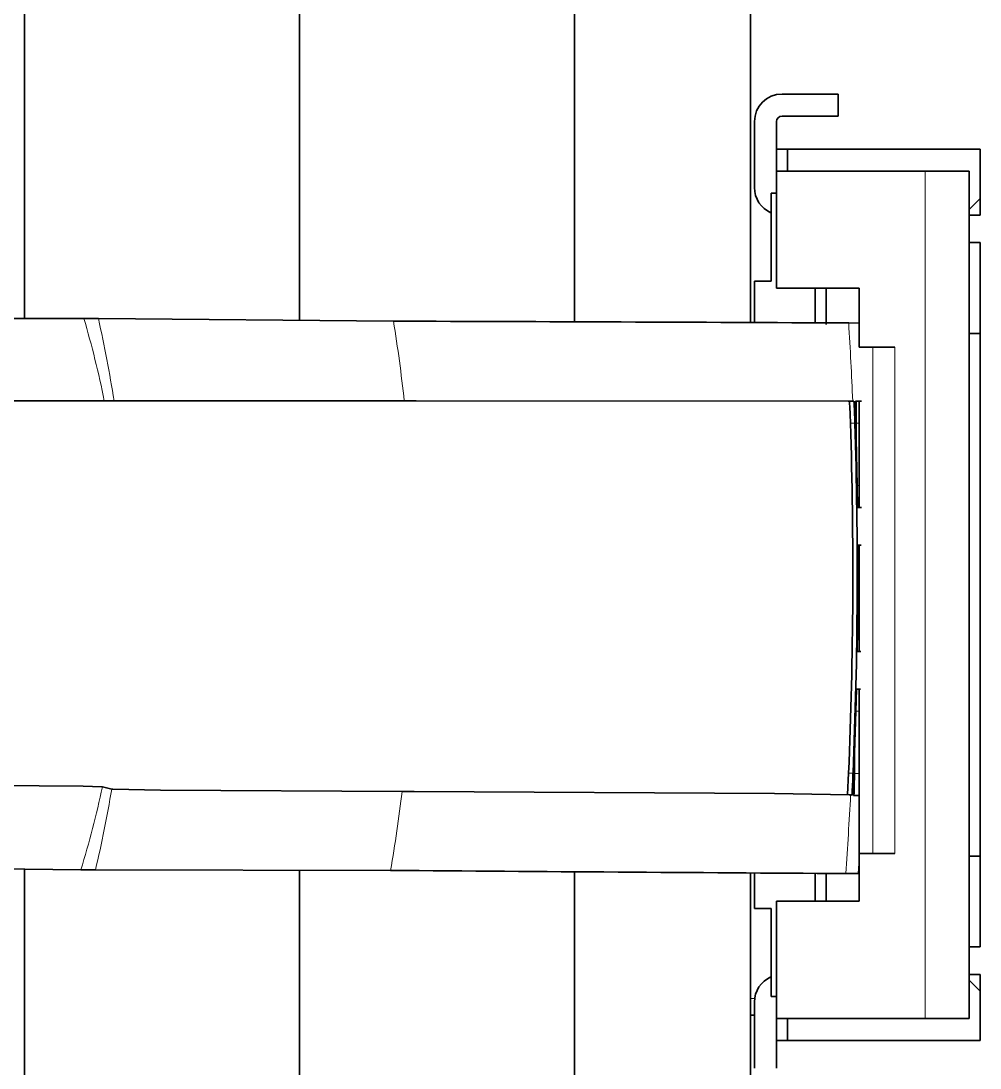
# Model space of a CAD drawing. Extents: x 370 to 946, y 143 to 764.
# Drawn here: x 832.48 to 841.2, y 415.57 to 425.09 of the extents above; entities that cross this region are included whole.
import ezdxf

# ---------------------------------------------------------------- set-up
doc = ezdxf.new("R2010")
doc.units = 0

msp = doc.modelspace()

# ---------------------------------------------------------------- linework, layer by layer
at = {"color": 7, "lineweight": 35, "ltscale": 0.301142}
msp.add_line((832.5137, 422.386), (832.5137, 434.4316), dxfattribs=at)
at = {"color": 7, "lineweight": 35, "ltscale": 0.300027}
msp.add_line((837.5137, 434.3564), (837.5137, 422.3553), dxfattribs=at)
at = {"color": 7, "lineweight": 35, "ltscale": 0.300185}
msp.add_line((839.1137, 434.3564), (839.1137, 422.349), dxfattribs=at)
at = {"color": 7, "lineweight": 35, "ltscale": 0.092845}
msp.add_line((835.0137, 426.0816), (835.0137, 422.3678), dxfattribs=at)
at = {"color": 7, "lineweight": 35, "ltscale": 0.01275}
for p, q in [((839.9089, 424.4246), (839.3989, 424.4246)), ((839.9089, 424.2246), (839.3989, 424.2246))]:
    msp.add_line(p, q, dxfattribs=at)
at = {"color": 7, "lineweight": 35, "ltscale": 0.005}
for p, q in [((839.9089, 424.4246), (839.9089, 424.2246)), ((839.4489, 423.7246), (839.4489, 423.9246)), ((840.0832, 419.3599), (840.0844, 419.5599)), ((839.4489, 415.8246), (839.4489, 416.0246))]:
    msp.add_line(p, q, dxfattribs=at)
at = {"color": 7, "lineweight": 35, "ltscale": 0.014999}
for p, q in [((839.1489, 424.1746), (839.1489, 423.5746)), ((839.1489, 415.5746), (839.1489, 416.1746))]:
    msp.add_line(p, q, dxfattribs=at)
at = {"color": 7, "lineweight": 35, "ltscale": 0.01125}
for p, q in [((839.3489, 423.7246), (839.3489, 424.1746)), ((841.1989, 423.4746), (841.1989, 423.9246)), ((841.1989, 416.2746), (841.1989, 415.8246)), ((839.3489, 416.0246), (839.3489, 415.5746))]:
    msp.add_line(p, q, dxfattribs=at)
at = {"color": 7, "lineweight": 35, "ltscale": 0.002499}
for p, q in [((839.3489, 423.9246), (839.4489, 423.9246)), ((841.1989, 423.3246), (841.0989, 423.3246)), ((841.1989, 423.0746), (841.0989, 423.0746)), ((841.1989, 422.2496), (841.0989, 422.2496)), ((841.1989, 417.4996), (841.0989, 417.4996)), ((841.1989, 416.6746), (841.0989, 416.6746)), ((841.1989, 416.4246), (841.0989, 416.4246)), ((839.3489, 415.8246), (839.4489, 415.8246))]:
    msp.add_line(p, q, dxfattribs=at)
at = {"color": 7, "lineweight": 35, "ltscale": 0.04375}
for p, q in [((841.1989, 423.9246), (839.4489, 423.9246)), ((841.1989, 415.8246), (839.4489, 415.8246))]:
    msp.add_line(p, q, dxfattribs=at)
at = {"color": 7, "lineweight": 35, "ltscale": 0.033749}
for p, q in [((839.3489, 423.7246), (840.6989, 423.7246)), ((839.3489, 416.0246), (840.6989, 416.0246))]:
    msp.add_line(p, q, dxfattribs=at)
at = {"color": 7, "lineweight": 35, "ltscale": 0.026625}
for p, q in [((839.3489, 422.6596), (839.3489, 423.7246)), ((839.3489, 417.0896), (839.3489, 416.0246))]:
    msp.add_line(p, q, dxfattribs=at)
at = {"color": 7, "lineweight": 13, "ltscale": 0.1925}
msp.add_line((840.6989, 416.0246), (840.6989, 423.7246), dxfattribs=at)
at = {"color": 7, "lineweight": 35, "ltscale": 0.010001}
for p, q in [((840.6989, 423.7246), (841.0989, 423.7246)), ((840.6989, 416.0246), (841.0989, 416.0246))]:
    msp.add_line(p, q, dxfattribs=at)
at = {"color": 7, "lineweight": 35, "ltscale": 0.1925}
msp.add_line((841.0989, 416.0246), (841.0989, 423.7246), dxfattribs=at)
at = {"color": 7, "lineweight": 35, "ltscale": 0.02}
for p, q in [((839.299, 423.5246), (839.299, 422.7246)), ((839.299, 416.2246), (839.299, 417.0246))]:
    msp.add_line(p, q, dxfattribs=at)
at = {"color": 7, "lineweight": 35, "ltscale": 0.00125}
for p, q in [((839.299, 423.5246), (839.3489, 423.5246)), ((839.3489, 416.2246), (839.299, 416.2246))]:
    msp.add_line(p, q, dxfattribs=at)
at = {"color": 7, "lineweight": 35, "ltscale": 0.003535}
for p, q in [((841.0989, 423.3746), (841.1989, 423.4746)), ((841.0989, 416.3746), (841.1989, 416.2746))]:
    msp.add_line(p, q, dxfattribs=at)
at = {"color": 7, "lineweight": 35, "ltscale": 0.00375}
for p, q in [((841.1989, 423.3246), (841.1989, 423.4746)), ((841.1989, 416.4246), (841.1989, 416.2746))]:
    msp.add_line(p, q, dxfattribs=at)
at = {"color": 7, "lineweight": 35, "ltscale": 0.020625}
for p, q in [((841.1989, 422.2496), (841.1989, 423.0746)), ((841.1989, 417.4996), (841.1989, 416.6746))]:
    msp.add_line(p, q, dxfattribs=at)
at = {"color": 7, "lineweight": 35, "ltscale": 0.009393}
msp.add_line((839.1489, 422.7246), (839.1489, 422.3488), dxfattribs=at)
at = {"color": 7, "lineweight": 35, "ltscale": 0.003751}
for p, q in [((839.299, 422.7246), (839.1489, 422.7246)), ((839.299, 417.0246), (839.1489, 417.0246))]:
    msp.add_line(p, q, dxfattribs=at)
at = {"color": 7, "lineweight": 35, "ltscale": 0.01875}
for p, q in [((840.0989, 422.6596), (839.3489, 422.6596)), ((839.3489, 417.0896), (840.0989, 417.0896))]:
    msp.add_line(p, q, dxfattribs=at)
at = {"color": 7, "lineweight": 35, "ltscale": 0.007832}
msp.add_line((839.6989, 422.6596), (839.6989, 422.3463), dxfattribs=at)
at = {"color": 7, "lineweight": 35, "ltscale": 0.008193}
msp.add_line((839.799, 422.6596), (839.799, 422.3318), dxfattribs=at)
at = {"color": 7, "lineweight": 35, "ltscale": 0.013375}
msp.add_line((840.0989, 422.6596), (840.0989, 422.1246), dxfattribs=at)
at = {"color": 7, "lineweight": 35, "ltscale": 0.036441}
for p, q in [((833.054, 422.3854), (831.5963, 422.3861)), ((833.027, 417.3759), (831.5694, 417.3909))]:
    msp.add_line(p, q, dxfattribs=at)
at = {"color": 7, "lineweight": 35, "ltscale": 0.003305}
for p, q in [((833.054, 422.3854), (833.1862, 422.3839)), ((833.027, 417.3759), (833.1592, 417.3761))]:
    msp.add_line(p, q, dxfattribs=at)
at = {"color": 7, "lineweight": 35, "ltscale": 0.06706}
msp.add_line((833.1862, 422.3839), (835.8685, 422.361), dxfattribs=at)
at = {"color": 7, "lineweight": 35, "ltscale": 0.002352}
msp.add_line((840.0049, 422.3445), (840.099, 422.3433), dxfattribs=at)
at = {"color": 7, "lineweight": 35, "ltscale": 0.11875}
msp.add_line((841.1989, 422.2496), (841.1989, 417.4996), dxfattribs=at)
at = {"color": 7, "lineweight": 35, "ltscale": 0.008128}
for p, q in [((840.0989, 422.1246), (840.4241, 422.1246)), ((840.4241, 417.5246), (840.0989, 417.5246))]:
    msp.add_line(p, q, dxfattribs=at)
at = {"color": 7, "lineweight": 13, "ltscale": 0.115}
for p, q in [((840.2258, 417.5246), (840.2258, 422.1246)), ((840.4241, 422.1246), (840.4241, 417.5246))]:
    msp.add_line(p, q, dxfattribs=at)
at = {"color": 7, "lineweight": 35, "ltscale": 0.03438}
msp.add_line((831.8647, 421.6387), (833.2399, 421.6381), dxfattribs=at)
at = {"color": 7, "lineweight": 35, "ltscale": 0.017618}
msp.add_line((832.4916, 421.6385), (833.1963, 421.6381), dxfattribs=at)
at = {"color": 7, "lineweight": 35, "ltscale": 0.002249}
msp.add_line((833.1963, 421.6381), (833.2863, 421.6373), dxfattribs=at)
at = {"color": 7, "lineweight": 35, "ltscale": 0.001091}
msp.add_line((833.1963, 421.6381), (833.2399, 421.6381), dxfattribs=at)
at = {"color": 7, "lineweight": 35, "ltscale": 0.00221}
msp.add_line((833.2399, 421.6381), (833.3283, 421.6373), dxfattribs=at)
at = {"color": 7, "lineweight": 35, "ltscale": 0.067134}
msp.add_line((833.2863, 421.6373), (835.9716, 421.6365), dxfattribs=at)
at = {"color": 7, "lineweight": 35, "ltscale": 0.001051}
msp.add_line((833.2863, 421.6373), (833.3283, 421.6373), dxfattribs=at)
at = {"color": 7, "lineweight": 35, "ltscale": 0.065942}
msp.add_line((833.3283, 421.6373), (835.966, 421.6366), dxfattribs=at)
at = {"color": 7, "lineweight": 35, "ltscale": 0.002721}
msp.add_line((836.0748, 421.6365), (835.966, 421.6366), dxfattribs=at)
at = {"color": 7, "lineweight": 35, "ltscale": 0.100746}
msp.add_line((840.0015, 421.6354), (835.9716, 421.6365), dxfattribs=at)
at = {"color": 7, "lineweight": 35, "ltscale": 0.099167}
msp.add_line((836.0748, 421.6365), (840.0415, 421.6354), dxfattribs=at)
at = {"color": 7, "lineweight": 35, "ltscale": 0.00025941}
msp.add_line((840.0015, 421.6354), (840.0118, 421.6353), dxfattribs=at)
at = {"color": 7, "lineweight": 35, "ltscale": 0.001003}
msp.add_line((840.0015, 421.6354), (840.0416, 421.6354), dxfattribs=at)
at = {"color": 7, "lineweight": 13, "ltscale": 0.001006}
msp.add_line((840.0118, 421.6353), (840.0521, 421.6353), dxfattribs=at)
at = {"color": 7, "lineweight": 35, "ltscale": 0.000262461}
msp.add_line((840.0416, 421.6354), (840.0521, 421.6353), dxfattribs=at)
at = {"color": 7, "lineweight": 35, "ltscale": 0.001372}
msp.add_line((840.0666, 421.6352), (840.1215, 421.6348), dxfattribs=at)
at = {"color": 7, "lineweight": 35, "ltscale": 0.024169}
msp.add_line((840.0989, 421.6349), (840.0989, 420.6682), dxfattribs=at)
at = {"color": 7, "lineweight": 13, "ltscale": 0.001003}
msp.add_line((840.0212, 421.4353), (840.0613, 421.4353), dxfattribs=at)
at = {"color": 7, "lineweight": 35, "ltscale": 0.014175}
msp.add_line((840.0697, 421.4352), (840.0816, 420.8683), dxfattribs=at)
at = {"color": 7, "lineweight": 35, "ltscale": 0.003992}
msp.add_line((840.0739, 421.4348), (840.0737, 421.2751), dxfattribs=at)
at = {"color": 7, "lineweight": 13, "ltscale": 0.00062561}
msp.add_line((840.0739, 421.4348), (840.0989, 421.4348), dxfattribs=at)
at = {"color": 7, "lineweight": 13, "ltscale": 0.00065155}
msp.add_line((840.0729, 420.8679), (840.0989, 420.8679), dxfattribs=at)
at = {"color": 7, "lineweight": 35, "ltscale": 0.005001}
msp.add_line((840.0859, 420.6683), (840.0816, 420.8683), dxfattribs=at)
at = {"color": 7, "lineweight": 35, "ltscale": 0.000868282}
msp.add_line((840.0859, 420.6683), (840.1206, 420.6679), dxfattribs=at)
at = {"color": 7, "lineweight": 35, "ltscale": 0.004999}
msp.add_line((840.0874, 420.1268), (840.0884, 420.3267), dxfattribs=at)
at = {"color": 7, "lineweight": 35, "ltscale": 0.000779787}
for p, q in [((840.0884, 420.3267), (840.1196, 420.3263)), ((840.0832, 419.3599), (840.1144, 419.3595))]:
    msp.add_line(p, q, dxfattribs=at)
at = {"color": 7, "lineweight": 35, "ltscale": 0.024174}
msp.add_line((840.0989, 420.3266), (840.0989, 419.3596), dxfattribs=at)
at = {"color": 7, "lineweight": 35, "ltscale": 0.007094}
msp.add_line((840.0874, 420.1268), (840.0867, 419.843), dxfattribs=at)
at = {"color": 7, "lineweight": 13, "ltscale": 0.000288391}
msp.add_line((840.0874, 420.1263), (840.0989, 420.1263), dxfattribs=at)
at = {"color": 7, "lineweight": 35, "ltscale": 0.007079}
msp.add_line((840.0844, 419.5599), (840.0867, 419.843), dxfattribs=at)
at = {"color": 7, "lineweight": 13, "ltscale": 0.000364685}
msp.add_line((840.0844, 419.5594), (840.0989, 419.5594), dxfattribs=at)
at = {"color": 7, "lineweight": 35, "ltscale": 0.005002}
msp.add_line((840.077, 419.0183), (840.0706, 418.8183), dxfattribs=at)
at = {"color": 7, "lineweight": 35, "ltscale": 0.000868291}
msp.add_line((840.077, 419.0183), (840.1118, 419.0179), dxfattribs=at)
at = {"color": 7, "lineweight": 35, "ltscale": 0.037336}
msp.add_line((840.0989, 419.018), (840.0989, 417.5246), dxfattribs=at)
at = {"color": 7, "lineweight": 35, "ltscale": 0.014179}
msp.add_line((840.0526, 418.2514), (840.0706, 418.8183), dxfattribs=at)
at = {"color": 7, "lineweight": 13, "ltscale": 0.000926208}
msp.add_line((840.0619, 418.8178), (840.0989, 418.8178), dxfattribs=at)
at = {"color": 7, "lineweight": 35, "ltscale": 0.004012}
msp.add_line((840.0568, 418.251), (840.0583, 418.4114), dxfattribs=at)
at = {"color": 7, "lineweight": 35, "ltscale": 0.004885}
msp.add_line((840.0042, 418.254), (839.9935, 418.0589), dxfattribs=at)
at = {"color": 7, "lineweight": 13, "ltscale": 0.001004}
msp.add_line((840.0042, 418.254), (840.0443, 418.254), dxfattribs=at)
at = {"color": 7, "lineweight": 13, "ltscale": 0.00125}
msp.add_line((840.0568, 418.251), (840.1068, 418.251), dxfattribs=at)
at = {"color": 7, "lineweight": 35, "ltscale": 0.002178}
msp.add_line((833.2228, 418.1301), (833.3073, 418.1087), dxfattribs=at)
at = {"color": 7, "lineweight": 35, "ltscale": 0.002722}
msp.add_line((836.0552, 418.0878), (835.9463, 418.0882), dxfattribs=at)
at = {"color": 7, "lineweight": 35, "ltscale": 0.000265354}
msp.add_line((840.0226, 418.0565), (840.0329, 418.054), dxfattribs=at)
at = {"color": 7, "lineweight": 35, "ltscale": 0.001289}
msp.add_line((840.0474, 418.0514), (840.0989, 418.051), dxfattribs=at)
at = {"color": 7, "lineweight": 35, "ltscale": 0.010875}
msp.add_line((840.0989, 417.5246), (840.0989, 417.0896), dxfattribs=at)
at = {"color": 7, "lineweight": 35, "ltscale": 0.298732}
msp.add_line((832.5137, 405.4316), (832.5137, 417.3809), dxfattribs=at)
at = {"color": 7, "lineweight": 35, "ltscale": 0.067061}
msp.add_line((833.1592, 417.3761), (835.8416, 417.3703), dxfattribs=at)
at = {"color": 7, "lineweight": 35, "ltscale": 0.277435}
msp.add_line((835.0137, 417.3726), (835.0137, 406.2752), dxfattribs=at)
at = {"color": 7, "lineweight": 35, "ltscale": 0.300043}
msp.add_line((837.5137, 417.3582), (837.5137, 405.3564), dxfattribs=at)
at = {"color": 7, "lineweight": 35, "ltscale": 0.299773}
msp.add_line((839.1137, 417.3473), (839.1137, 405.3564), dxfattribs=at)
at = {"color": 7, "lineweight": 35, "ltscale": 0.008064}
msp.add_line((839.1489, 417.3471), (839.1489, 417.0246), dxfattribs=at)
at = {"color": 7, "lineweight": 35, "ltscale": 0.006355}
msp.add_line((839.6989, 417.3438), (839.6989, 417.0896), dxfattribs=at)
at = {"color": 7, "lineweight": 35, "ltscale": 0.006342}
msp.add_line((839.799, 417.3432), (839.799, 417.0896), dxfattribs=at)
at = {"color": 7, "lineweight": 35, "ltscale": 0.002837}
msp.add_line((839.978, 417.3424), (840.0915, 417.3428), dxfattribs=at)
at = {"color": 7, "lineweight": 35, "ltscale": 0.002812}
msp.add_line((840.0989, 417.2021), (840.0989, 417.0896), dxfattribs=at)
at = {"color": 7, "lineweight": 13, "ltscale": 0.000932312}
msp.add_line((839.1137, 416.2064), (839.151, 416.2064), dxfattribs=at)
at = {"color": 7, "lineweight": 35, "ltscale": 0.000880432}
msp.add_line((839.1137, 416.0564), (839.1489, 416.0564), dxfattribs=at)
at = {"color": 7, "lineweight": 35}
for points in [[(831.8483, 418.1456), (833.0487, 418.1356), (833.2185, 418.1307), (833.2228, 418.1301)], [(833.3073, 418.1087), (833.3165, 418.1077), (833.7512, 418.1), (835.9463, 418.0882)], [(836.0552, 418.0878), (839.3303, 418.07), (840.0081, 418.058), (840.0226, 418.0565)]]:
    msp.add_lwpolyline(points, dxfattribs=at)
for centre, radius, start, end in [((839.3989, 424.1746), 0.25, 90, 179.99999), ((839.3989, 424.1746), 0.05, 90, 179.99999), ((839.3989, 423.5746), 0.25, 180.00001, 246.42182), ((830.3396, -1535.6035), 1957.9721, 89.7171644, 89.838209), ((835.9908, 421.3615), 4.0307, 1.0488, 3.89523), ((836.0532, 421.3642), 4.0085, 1.01651, 3.87872), ((844.6613, 421.6232), 4.595, 179.8498, 182.34383), ((835.8073, 421.4977), 4.2668, 359.15549, 1.84184), ((796.988, 420.0824), 43.0545, 359.6827, 1.8007), ((796.2023, 420.077), 43.8801, 359.69452, 1.77389), ((796.9993, 420.0677), 43.0431, 357.58502, 359.70221), ((796.2157, 420.08), 43.8667, 357.61423, 359.69044), ((836.049, 418.3672), 3.9966, 355.50518, 358.37723), ((844.6469, 418.014), 4.6, 177.04133, 179.53374), ((835.7905, 418.2339), 4.266, 357.54252, 0.22936), ((839.8201, 417.4029), 0.2784, 347.52433, 1.07102), ((850.9851, 2330.0266), 1912.716, 269.5463705, 269.6702769), ((839.3989, 416.1746), 0.25, 113.57818, 180.00001)]:
    msp.add_arc(centre, radius, start, end, dxfattribs=at)
at = {"color": 7, "lineweight": 13}
for centre, radius, start, end in [((824.846, 419.9465), 8.5626, 11.39419, 16.54908), ((822.4907, 419.961), 10.9665, 8.79237, 12.76369), ((820.7725, 419.9592), 15.2858, 6.30005, 9.04014), ((801.8425, 420.0193), 38.2332, 2.42252, 3.48662), ((824.8459, 419.9033), 8.5625, 342.83281, 348.0484), ((822.4929, 419.9136), 10.964, 346.6183, 350.52474), ((820.7755, 419.9341), 15.2828, 350.34255, 353.06262), ((801.8542, 420.077), 38.2217, 355.89727, 356.96972)]:
    msp.add_arc(centre, radius, start, end, dxfattribs=at)

doc.saveas('drawing.dxf')
